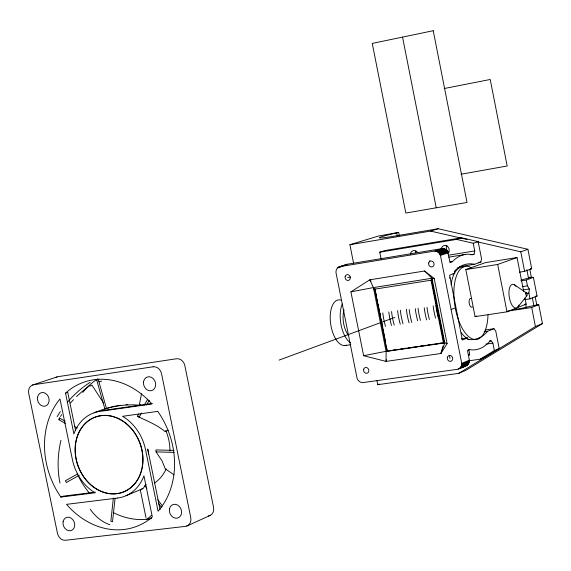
<?xml version="1.0" encoding="UTF-8"?>
<svg xmlns="http://www.w3.org/2000/svg" width="571" height="571" viewBox="0 0 571 571"><rect width="100%" height="100%" fill="white"/><g stroke="black" fill="none" stroke-linecap="round" stroke-linejoin="round"><path stroke-width="0.86" d="M371.057 281.096L369.822 279.819L373.413 287.584L386.117 351.486L386.039 361.407L440.912 353.492L447.143 343.499L444.017 342.707L387.031 351.129L363.62 355.697L350.901 291.86L369.822 279.819L424.596 270.989L434.31 278.569L432.011 278.241L373.413 287.584L350.901 291.86M113.372 497.991L110.838 521.223L112.523 521.723L115.056 498.483M459.391 368.552L461.211 366.382L461.725 363.42L440.605 256.186C440.063 253.231 437.2 250.655 434.103 251.133L340.045 266.628C337.354 267.078 335.705 269.926 335.976 272.517L357.061 378.259C357.86 380.8 360.401 382.913 363.149 382.57L457.45 369.301C461.925 367.389 469.719 366.461 469.355 360.18L467.521 350.608L469.79 349.659A96.849 42.832 80.7 0 0 489.64 341.387L491.103 340.78L492.887 343.15L494.343 350.551L480.19 359.195L468.812 360.815M529.995 298.84L528.867 293.051L529.338 288.976L527.447 285.821L526.312 280.033L533.4 277.356L537.054 296.049L529.995 298.84L524.813 299.625M141.48 393.819L139.274 405.189C123.886 403.74 108.362 406.859 94.165 412.776M494.343 350.551L499.182 348.496L495.756 331.087L493.986 328.71L487.655 331.294A96.863 42.854 80.6 0 1 467.77 339.402L467.478 337.939L462.339 340.03L449.613 275.186L454.744 273.388L454.338 271.332A96.813 42.604 81.8 0 1 474.465 264.287L480.868 262.053L481.524 258.749L478.155 241.604L461.561 237.793L384.954 250.548L379.751 252.189L381.121 259.098M339.388 266.8L347.603 264.187L442.611 248.513L445.366 249.277L447.514 251.411L450.119 262.424L452.425 261.632A96.813 42.625 81.7 0 1 472.588 254.745L474.073 254.238L474.737 250.926L473.223 243.246L456.579 239.413L379.751 252.189M146.048 484.344L143.078 488.54L126.005 495.721M443.06 346.026L440.912 353.492L444.795 342.907L432.011 278.241L424.596 270.989M386.546 359.766L386.039 361.407L363.62 355.697M429.52 261.225L429.842 260.604M168.224 430.227L165.019 431.59C156.954 424.588 146.647 420.955 137.44 416.209L138.796 413.975M144.235 405.046L147.853 399.093M138.889 417.472L141.608 413.004M146.59 404.825L149.309 400.357M517.804 307.127L526.89 295.714M345.876 265.23L347.603 264.187M90.596 386.096L91.888 385.04L103.501 402.948M480.19 359.195L485.065 357.111L498.44 348.945M376.889 380.322L377.759 384.683L458.706 373.363L535.427 326.533L542.45 323.586L538.746 304.671C530.074 306.02 521.244 309.032 512.237 309.553M542.45 323.586L466.057 370.186L458.706 373.363M458.135 369.144L467.028 365.283M77.642 473.887L65.451 480.732L66.322 482.509L79.29 475.236M210.585 515.228L186.688 526.098M459.948 368.117L467.585 364.855M461.653 364.955L469.276 361.707M461.475 365.69L469.105 362.435M461.211 366.382L468.841 363.127M460.868 367.025L468.498 363.763M460.447 367.61L468.077 364.341M461.725 363.42L469.355 360.18M461.739 364.198L469.362 360.951M377.759 384.683L379.394 384.005M60.883 497.077L94.986 492.802A44.452 36.63 69.8 0 1 72.403 459.584L59.984 398.979A76.785 63.274 69.8 0 0 60.883 497.077L63.11 496.178L95.428 492.123M507.505 311.159L531.701 307.512L538.746 304.671M523.65 291.231L517.04 257.55L485.557 262.61L465.815 269.555L475.086 316.634L506.991 311.83L516.355 308.076M475.086 316.634L476.721 315.991M389.308 350.715L391.135 350.43M517.255 307.641L526.184 304.186L524.999 298.141M465.772 365.875L466.421 365.626M451.126 309.468L454.473 308.197M520.909 280.09L531.358 277.313L529.845 269.555M519.353 272.181L524.613 271.346L531.708 268.72L527.904 249.291L438.135 228.735L393.869 236.223A27.015 1.442 -11.2 0 1 379.458 237.829A27.015 1.442 -11.2 0 1 391.528 234.131L398.658 232.383L399.336 235.823M279.062 360.108L394.775 317.426M380.843 319.553L379.722 312.48M465.815 269.555L497.684 264.452L517.04 257.55M476.557 241.647L520.781 251.804L527.904 249.291M376.51 297.769L377.645 302.03M65.537 393.148A76.785 63.274 69.8 0 1 151.893 403.983L99.854 411.398A44.452 36.63 69.8 0 0 73.895 433.946L65.537 393.148L67.771 392.391L75.579 430.534M473.223 243.246L478.155 241.604M440.113 254.687L447.885 252.096M440.405 255.423L448.171 252.832M438.778 252.775L446.558 250.198M439.292 253.353L447.072 250.776M439.741 253.995L447.514 251.411M435.523 251.119L443.317 248.556M436.23 251.269L444.017 248.699M436.922 251.511L444.709 248.942M57.05 376.924L32.497 385.025M437.579 251.847L445.366 249.277M438.207 252.268L445.987 249.698M434.809 251.076L442.611 248.513M456.579 239.413L461.561 237.793M338.76 267.057L346.982 264.452M338.182 267.406L346.404 264.801M337.647 267.849L340.937 266.8M353.62 263.417L349.895 244.716L430.598 231.091L438.135 228.735M349.895 244.716L378.352 236.073L398.658 232.383M112.116 406.852L104.864 408.907L96.677 379.965L98.283 379.544L106.477 408.493M112.93 406.645L116.199 405.974M444.167 88.534L490.232 79.483L507.184 165.99L461.04 174.248M448.385 255.237L474.737 250.926M448.835 257.136L465.458 254.423M470.554 254.809L474.073 254.238M141.687 488.969L142.415 488.847M347.703 277.542L350.273 277.128M449.805 262.06L452.425 261.632M478.234 262.474L480.868 262.053M459.505 266.7L474.465 264.287M452.996 273.666L454.744 273.388M530.238 268.955L531.708 268.72L530.352 268.705M521.052 280.853L526.312 280.033M117.019 405.803L120.31 405.289M522.215 286.628L527.447 285.821M523.236 289.918L529.338 288.976M526.248 293.451L528.867 293.051M535.591 296.27L537.054 296.049M524.435 304.45L526.184 304.186M345.012 345.555L350.808 344.691M485.2 330.009L493.986 328.71M484.129 331.815L487.655 331.294M461.354 338.839L467.478 337.939M392.834 350.201L394.668 349.916M396.367 349.68L398.194 349.395M400.778 349.038L402.612 348.753M404.311 348.517L406.138 348.239M408.722 347.875L410.549 347.589M412.255 347.361L414.082 347.075M415.781 346.84L417.615 346.554M420.199 346.197L422.026 345.912M423.725 345.676L425.552 345.398M428.136 345.034L429.97 344.748M431.669 344.513L433.496 344.234M436.08 343.87L437.914 343.585M439.613 343.357L441.44 343.071M386.117 351.486L444.795 342.907L444.017 342.707L431.655 279.854L432.361 280.004L373.762 289.326L375.047 288.955L375.397 290.696M489.347 341.037L491.103 340.78M485.85 344.17L492.887 343.15M468.042 349.909L469.79 349.659M152.286 403.447L102.052 410.606A44.388 36.601 69.8 0 1 104.871 410.335M483.302 357.36L485.065 357.111M126.091 404.668L127.74 404.568M449.327 277.97L450.091 277.963M529.338 277.27L533.4 277.356M174.062 450.391L155.897 449.927L156.069 451.911L162.057 460.904L165.312 468.905L174.076 474.829M156.069 451.911L174.226 452.382M430.598 231.091L467.021 239.456M444.117 342.693L431.662 279.854M137.44 416.209L138.946 416.709M65.137 421.191L59.798 418.215L59.234 419.956L65.337 423.361M74.294 426.301L77.349 428M514.343 284.758L526.462 292.916M157.724 499.689L162.507 505.963M144.813 485.528L146.94 488.319M158.61 503.665L161.265 507.148M160.044 509.475L147.732 448.999A44.388 36.601 69.8 0 1 148.503 454.024M140.23 489.49L145.983 517.704M431.012 280.097L443.439 342.943M396.709 232.975L397.395 236.423M375.739 292.445L376.61 296.799M377.995 303.772L379.38 310.738M381.278 320.31L385.696 342.529M386.546 346.804L387.131 351.179L374.776 289.047M374.683 289.012L387.031 351.129M525.598 303.986L526.269 307.441M497.684 264.452L506.991 311.83M402.555 37.101L436.237 207.787M434.217 278.498L447.079 343.599M449.427 355.455L450.005 358.402M535.184 296.827L536.704 304.571M526.855 269.74L528.546 278.37M532.379 297.934L533.906 305.699M520.781 251.804L524.613 271.346M531.701 307.512L535.427 326.533M449.049 252.204A4.382 3.911 71.6 0 1 446.915 245.587A4.382 3.911 71.6 0 0 446.336 246.536M441.276 249.327A4.397 3.926 71.7 0 1 446.936 246.022A4.397 3.926 71.7 0 1 447.921 253.239M410.456 254.409A4.368 3.876 71.9 0 1 413.04 250.748A4.368 3.876 71.9 0 1 417.28 252.218M415.574 252.746A4.354 3.869 71.9 0 1 415.752 251.654M468.548 350.351A4.397 3.904 67.3 0 1 468.948 355.626M469.312 354.905A4.382 3.89 67.3 0 1 468.377 354.341M415.474 251.997A4.354 3.861 71.9 0 1 415.909 251.012M518.911 305.107A12.041 5.139 81.2 0 1 511.844 304.85A12.041 5.139 81.2 0 1 509.353 288.719A12.041 5.139 81.2 0 1 516.006 286.349M488.005 314.978A36.987 16.323 81.2 0 1 470.069 337.682A36.987 16.323 81.2 0 1 453.874 291.909A36.987 16.323 81.2 0 1 471.318 267.799M472.453 306.913A4.468 1.97 81.2 0 1 469.219 303.294A4.468 1.97 81.2 0 1 471.039 298.54M435.559 318.076A36.837 16.516 81.2 0 1 433.153 305.92M348.781 335.627A17.451 8.408 81.3 0 1 344.049 309.825M469.733 339.688A36.965 16.352 81.2 0 1 467.585 338.753M466.5 338.075A36.965 16.352 81.2 0 1 461.24 332.665M451.069 284.708A36.965 16.352 81.2 0 1 463.688 266.843M403.012 323.757A36.601 16.816 81.3 0 1 400.321 310.189M400.278 324.171A36.58 16.845 81.3 0 1 397.587 310.61M385.496 326.412A36.473 16.973 81.3 0 1 382.806 312.887M382.777 326.819A36.451 17.002 81.3 0 1 380.086 313.308M411.819 322.429A36.665 16.737 81.3 0 1 409.214 309.603M409.072 322.843A36.644 16.759 81.3 0 1 406.381 309.261M394.24 325.085A36.537 16.894 81.3 0 1 391.549 311.545M391.513 325.499A36.515 16.923 81.3 0 1 388.822 311.966M440.427 323.978A36.858 16.495 81.2 0 1 439.442 321.237M438.335 317.654A36.858 16.495 81.2 0 1 435.93 305.492M435.566 301.631A36.858 16.495 81.2 0 1 435.402 298.569M457.599 267.82A36.922 16.409 81.2 0 1 458.649 267.977M420.449 320.367A36.722 16.659 81.3 0 1 418.043 308.247M417.687 320.781A36.708 16.68 81.3 0 1 415.288 308.668M429.406 319.482A36.787 16.573 81.3 0 1 427.001 307.341M426.637 319.896A36.772 16.602 81.3 0 1 424.239 307.762M350.63 342.885A23.118 11.142 81.3 0 1 342.272 304.065M346.383 345.227A23.076 11.199 81.4 0 1 330.538 322.972A23.076 11.199 81.4 0 1 340.916 300.103M109.946 524.735A101.595 56.914 -77.3 0 1 90.268 509.289M59.984 483.059A102.038 82.881 -54.6 0 1 60.954 440.255M58.592 419.606A101.973 97.256 -46 0 1 59.712 417.722M60.476 416.473A101.973 97.256 -46 0 1 61.661 414.625M70.526 402.955A101.973 97.256 -46 0 1 73.488 399.7M76.578 396.574A101.973 97.256 -46 0 1 87.17 387.552M87.763 387.117A101.973 97.256 -46 0 1 90.147 385.418M57.136 416.673A101.938 99.761 -48.1 0 1 60.333 411.598M67.614 402.027A101.938 99.761 -48.1 0 1 90.161 382.299M96.67 379.958A101.195 98.519 -6 0 1 98.783 379.337M98.947 381.821A101.124 95.179 -0.5 0 1 101.731 381.128M151.551 517.833A100.767 41.59 67.3 0 1 150.373 518.111M151.344 515.313A100.824 41.783 74.8 0 1 146.526 519.367M141.322 471.468A39.999 32.961 69.8 0 1 100.246 490.874A39.999 32.961 69.8 0 1 76.043 441.59A39.999 32.961 69.8 0 1 114.55 416.966M115.256 417.208A39.999 32.961 69.8 0 1 123.493 421.419M124.143 421.876A39.999 32.961 69.8 0 1 134.913 433.061M135.377 433.767A39.999 32.961 69.8 0 1 136.697 435.944M137.111 436.679A39.999 32.961 69.8 0 1 142.657 465.201M142.543 466.007A39.999 32.961 69.8 0 1 142.108 468.384M141.936 469.169A39.999 32.961 69.8 0 1 141.537 470.711M139.388 404.454A43.796 36.287 69.8 0 1 140.859 405.003M165.768 430.484A43.796 36.287 69.8 0 1 169.951 451.069M166.168 468.898A43.796 36.287 69.8 0 1 154.677 482.987M151.265 518.582A75.65 62.682 69.8 0 1 113.158 512.508M89.062 492.723A75.65 62.682 69.8 0 1 78.049 475.515M82.809 392.441A75.65 62.682 69.8 0 1 97.891 378.787M56.044 377.438A7.866 6.459 72 0 1 58.142 376.639L176.503 358.752A8.065 6.788 71.3 0 1 184.854 365.626L213.554 507.326A8.065 6.738 67.3 0 1 208.365 515.977M433.225 30.713L372.249 43.417L405.831 213.062L467.021 202.455L433.225 30.713M153.121 366.782L33.596 384.74A7.987 6.517 72 0 0 28.728 393.498L57.45 533.285A7.98 6.474 68.6 0 0 65.537 540.273L185.532 526.355A8.187 6.802 67.4 0 0 190.757 517.59L161.564 373.769A8.194 6.852 71.3 0 0 153.121 366.782M157.739 411.363L122.579 416.316A44.452 36.63 69.8 0 1 145.584 449.848L158.088 511.266A76.785 63.274 69.8 0 0 157.739 411.363M117.547 498.04L66.522 504.35A76.785 63.274 69.8 0 0 152.329 516.991L143.942 475.8A44.452 36.63 69.8 0 1 117.547 498.04M345.191 276.45A2.969 2.598 72 0 0 348.281 280.447A2.969 2.598 72 0 0 349.645 275.729A2.969 2.598 72 0 0 345.191 276.45M428.75 262.86A3.019 2.684 71.3 0 0 431.926 266.921A3.019 2.684 71.3 0 0 433.353 262.118A3.019 2.684 71.3 0 0 428.75 262.86M447.414 357.26A3.019 2.669 67.4 0 0 450.59 361.35A3.019 2.669 67.4 0 0 452.025 356.604A3.019 2.669 67.4 0 0 447.414 357.26M363.684 369.259A2.969 2.584 68.6 0 0 366.782 373.291A2.969 2.584 68.6 0 0 368.145 368.623A2.969 2.584 68.6 0 0 363.684 369.259M525.805 293.644A1.506 0.635 81.2 0 0 526.676 295.835A1.506 0.635 81.2 0 0 526.905 293.558A1.506 0.635 81.2 0 0 525.805 293.644M75.315 445.03A40.006 32.968 69.8 0 0 122.13 492.459A40.006 32.968 69.8 0 0 129.36 426.594A40.006 32.968 69.8 0 0 75.315 445.03M143.571 381.699A7.159 5.981 71.1 0 0 151.579 390.643A7.159 5.981 71.1 0 0 153.57 378.987A7.159 5.981 71.1 0 0 143.571 381.699M169.459 509.047A7.152 5.938 67.7 0 0 177.481 518.104A7.152 5.938 67.7 0 0 179.494 506.613A7.152 5.938 67.7 0 0 169.459 509.047M37.529 397.33A6.995 5.717 71.8 0 0 45.252 406.088A6.995 5.717 71.8 0 0 47.086 394.711A6.995 5.717 71.8 0 0 37.529 397.33M63.088 521.808A6.988 5.681 68.8 0 0 70.818 530.68A6.988 5.681 68.8 0 0 72.674 519.46A6.988 5.681 68.8 0 0 63.088 521.808"/></g></svg>
